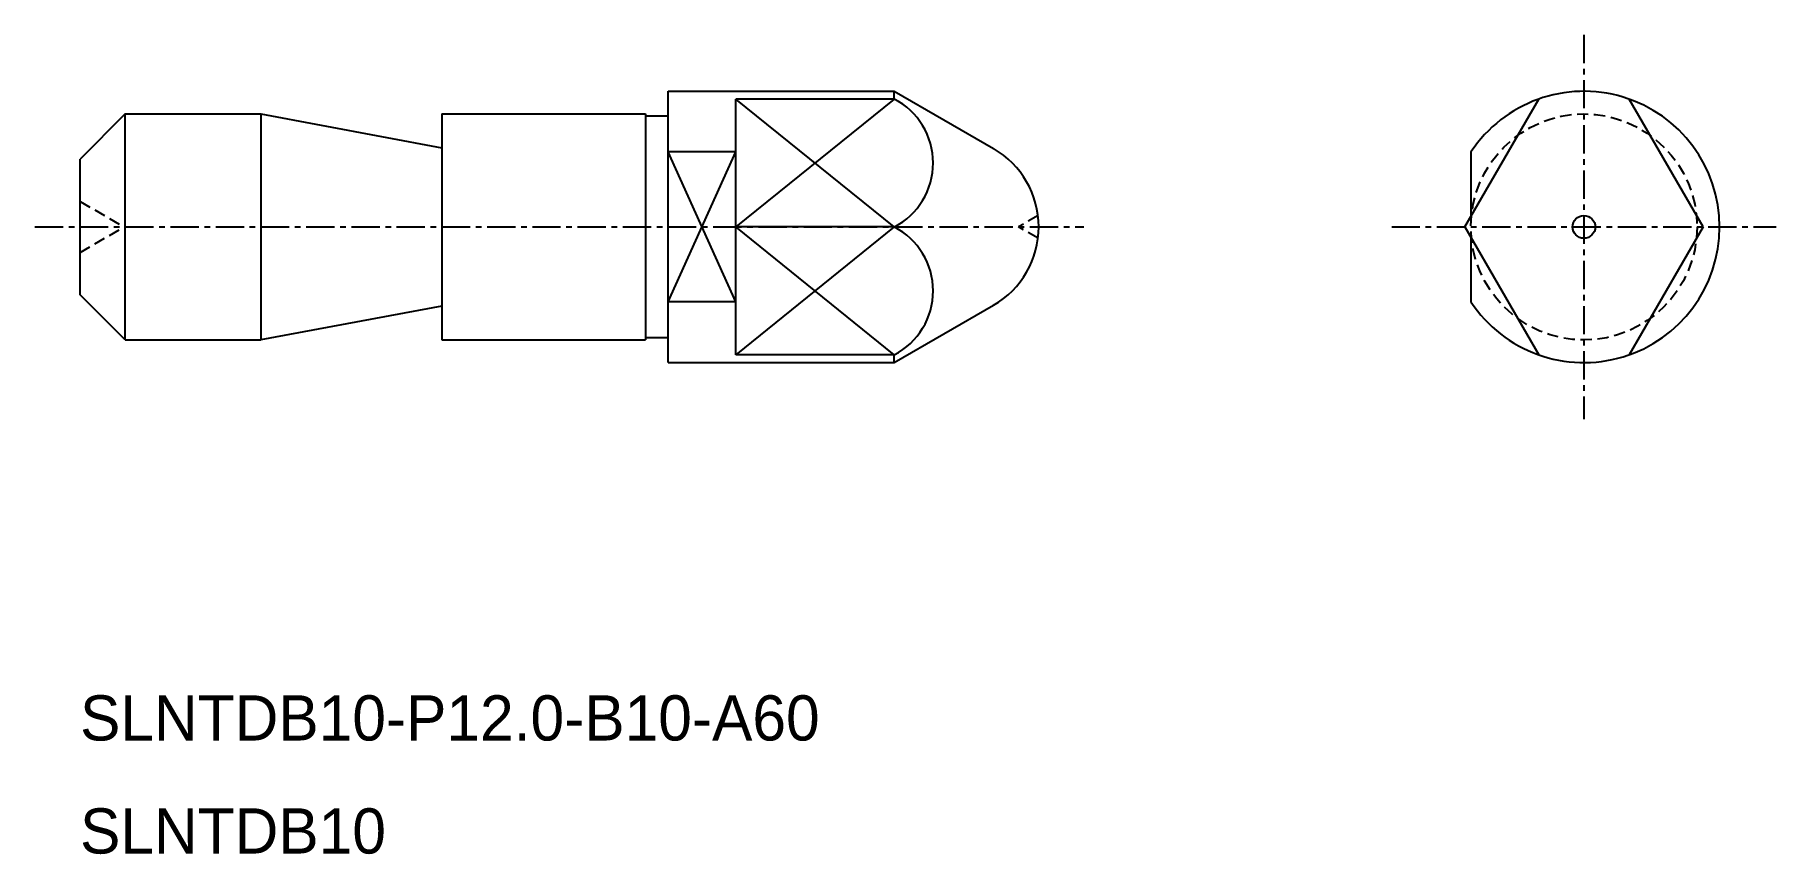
# Model space of a CAD drawing. Extents: x -1747.8 to -1670.8, y -677.4 to -641.2.
import ezdxf

# ---------------------------------------------------------------- set-up
doc = ezdxf.new("R2010")
doc.units = 0
doc.linetypes.add('CENTER', pattern=[2, 1.25, -0.25, 0.25, -0.25])
doc.linetypes.add('DASHED', pattern=[0.75, 0.5, -0.25])
doc.layers.get('0').update_dxf_attribs({"linetype": 'CONTINUOUS'})
doc.layers.add('CENTER', color=1, linetype='CENTER')

msp = doc.modelspace()

# ---------------------------------------------------------------- linework, layer by layer
at = {"color": 7, "linetype": 'CONTINUOUS'}
for p, q in [((-1719.788, -643.66), (-1709.788, -643.66)), ((-1719.788, -655.66), (-1719.788, -643.66)), ((-1709.788, -644.003), (-1709.788, -643.66)), ((-1709.788, -644.003), (-1709.788, -643.66)), ((-1709.788, -643.66), (-1705.395, -646.196)), ((-1716.788, -655.317), (-1716.788, -644.003)), ((-1709.788, -644.003), (-1716.788, -644.003)), ((-1743.788, -644.66), (-1745.788, -646.66)), ((-1743.788, -644.66), (-1737.788, -644.66)), ((-1737.788, -644.66), (-1737.788, -654.66)), ((-1737.788, -644.66), (-1729.788, -646.16)), ((-1729.788, -644.66), (-1729.788, -654.66)), ((-1729.788, -644.66), (-1720.788, -644.66)), ((-1720.788, -644.66), (-1720.788, -654.66)), ((-1745.788, -652.66), (-1745.788, -646.66)), ((-1716.788, -646.343), (-1719.788, -646.343)), ((-1709.788, -649.66), (-1716.788, -649.66)), ((-1743.788, -654.66), (-1745.788, -652.66)), ((-1729.788, -653.16), (-1737.788, -654.66)), ((-1716.788, -652.976), (-1719.788, -652.976)), ((-1709.788, -655.66), (-1705.395, -653.124)), ((-1743.788, -654.66), (-1737.788, -654.66)), ((-1729.788, -654.66), (-1720.788, -654.66)), ((-1719.788, -655.66), (-1709.788, -655.66)), ((-1709.788, -655.317), (-1716.788, -655.317)), ((-1709.788, -655.66), (-1709.788, -655.317)), ((-1709.788, -655.66), (-1709.788, -655.317))]:
    msp.add_line(p, q, dxfattribs=at)
at = {"color": 3, "linetype": 'CONTINUOUS'}
for p, q in [((-1709.788, -644.003), (-1716.788, -649.66)), ((-1709.788, -649.66), (-1716.788, -644.003)), ((-1716.788, -652.976), (-1719.788, -646.343)), ((-1719.788, -652.976), (-1716.788, -646.343)), ((-1709.788, -649.66), (-1716.788, -655.317)), ((-1709.788, -655.317), (-1716.788, -649.66))]:
    msp.add_line(p, q, dxfattribs=at)
at = {"color": 3, "linetype": 'DASHED'}
for p, q in [((-1745.788, -648.535), (-1743.839, -649.66)), ((-1745.788, -650.785), (-1743.839, -649.66)), ((-1703.427, -649.16), (-1704.293, -649.66)), ((-1703.427, -650.16), (-1704.293, -649.66))]:
    msp.add_line(p, q, dxfattribs=at)
at = {"color": 7, "linetype": 'CONTINUOUS'}
for points in [[(-1719.788, -644.76), (-1720.788, -644.76)], [(-1719.788, -654.56), (-1720.788, -654.56)]]:
    msp.add_lwpolyline(points, dxfattribs=at)
at = {"color": 3, "linetype": 'DASHED'}
msp.add_circle((-1679.288, -649.66), 5, dxfattribs=at)
for centre in [(-1711.253, -646.831), (-1711.253, -652.488)]:
    msp.add_arc(centre, 3.186, 297.39011, 62.60989)
at = {"color": 7, "linetype": 'CONTINUOUS'}
msp.add_arc((-1707.395, -649.66), 4, 300, 60, dxfattribs=at)
at = {"layer": 'CENTER', "color": 1, "linetype": 'CENTER'}
for p, q in [((-1679.288, -641.16), (-1679.288, -658.16)), ((-1747.788, -649.66), (-1701.395, -649.66)), ((-1687.788, -649.66), (-1670.788, -649.66))]:
    msp.add_line(p, q, dxfattribs=at)
at = {"layer": 'CENTER', "color": 7, "linetype": 'CONTINUOUS'}
for p, q in [((-1684.554, -649.66), (-1681.288, -644.003)), ((-1674.022, -649.66), (-1677.288, -644.003)), ((-1743.788, -654.66), (-1743.788, -644.66)), ((-1684.288, -646.343), (-1684.288, -649.199)), ((-1684.554, -649.66), (-1681.288, -655.317)), ((-1674.022, -649.66), (-1677.288, -655.317)), ((-1684.288, -650.121), (-1684.288, -652.976))]:
    msp.add_line(p, q, dxfattribs=at)
msp.add_circle((-1679.288, -649.66), 0.5, dxfattribs=at)
msp.add_arc((-1679.288, -649.66), 6, 213.55731, 146.44269, dxfattribs=at)

# ---------------------------------------------------------------- texts
at = {"color": 7, "linetype": 'CONTINUOUS'}
for s, p in [('SLNTDB10-P12.0-B10-A60', (-1745.788, -672.381)), ('SLNTDB10', (-1745.788, -677.381))]:
    msp.add_text(s, height=2, dxfattribs=at).set_placement(p)

doc.saveas('drawing.dxf')
